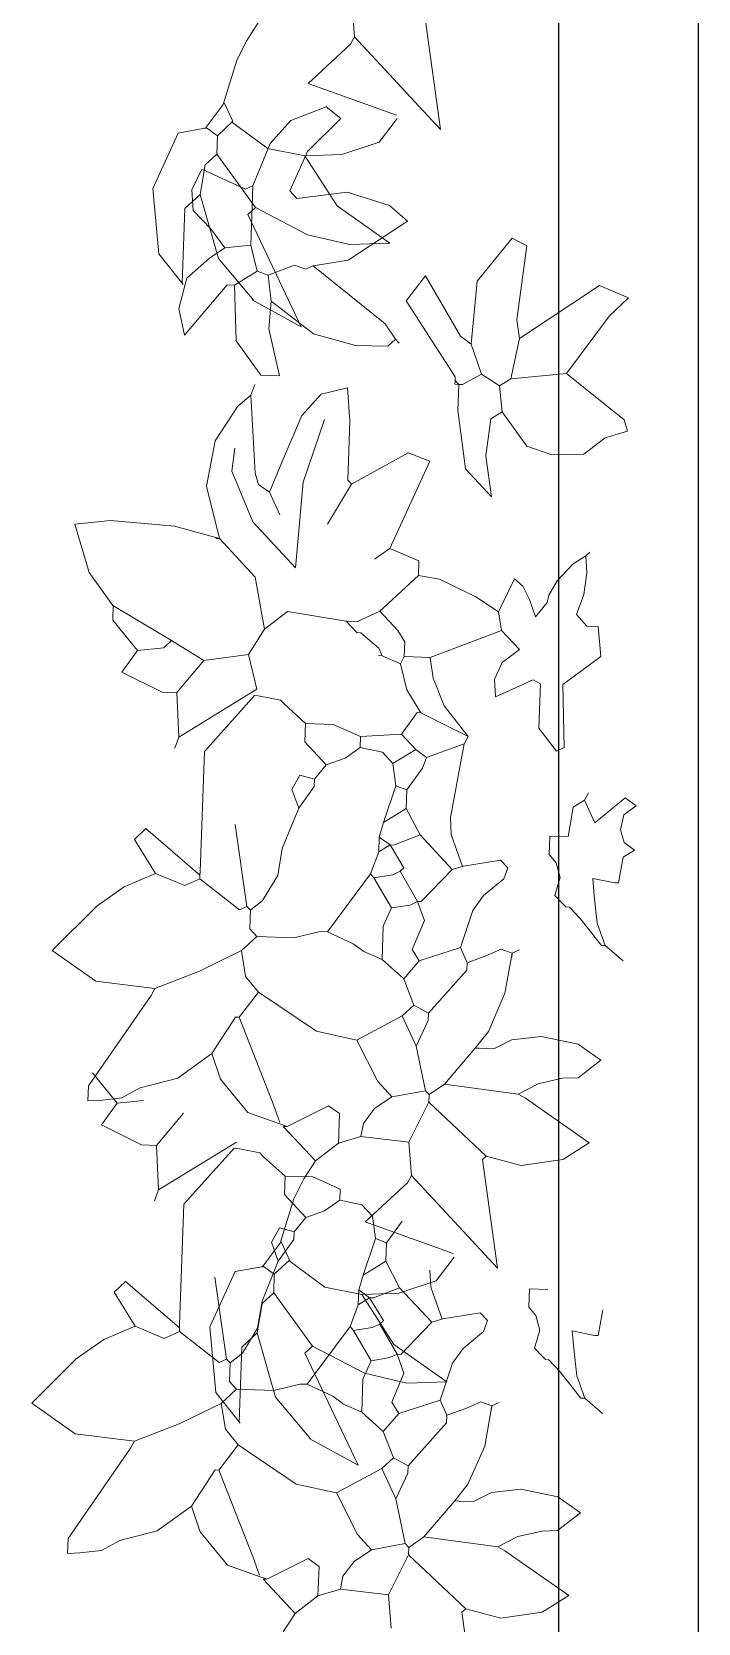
# Model space of a CAD drawing. Header units: millimetres. Extents: x 2667 to 2848, y -1 to 1765.
# Drawn here: x 2814.524 to 2815.001, y 1745.835 to 1746.975 of the extents above; entities that cross this region are included whole.
import ezdxf

# ---------------------------------------------------------------- set-up
doc = ezdxf.new("R2010")
doc.units = ezdxf.units.MM
doc.layers.add('PROIEZIONI', color=145, linetype='Continuous')
doc.layers.add('VERDE_giardino', color=74, linetype='Continuous', lineweight=9)

msp = doc.modelspace()

# ---------------------------------------------------------------- linework, layer by layer
at = {"layer": 'PROIEZIONI'}
for p, q in [((2814.9014, 1754.3571), (2814.9014, 1736.621)), ((2815.0014, 1754.3571), (2815.0014, 1736.621))]:
    msp.add_line(p, q, dxfattribs=at)
at = {"layer": 'VERDE_giardino'}
for p, q in [((2814.7535, 1746.9951), (2814.7553, 1746.9712)), ((2814.6867, 1746.9816), (2814.6782, 1746.9687)), ((2814.8169, 1746.9049), (2814.8061, 1746.9826)), ((2814.6782, 1746.9687), (2814.6712, 1746.9545)), ((2814.7525, 1746.966), (2814.7553, 1746.9712)), ((2814.7553, 1746.9712), (2814.8169, 1746.9049)), ((2814.7222, 1746.9379), (2814.7525, 1746.966)), ((2814.6712, 1746.9545), (2814.6614, 1746.9227)), ((2814.7854, 1746.9152), (2814.7222, 1746.9379)), ((2814.6619, 1746.9244), (2814.6682, 1746.9107)), ((2814.6614, 1746.9227), (2814.6485, 1746.9056)), ((2814.7098, 1746.9114), (2814.6951, 1746.8949)), ((2814.7352, 1746.921), (2814.7098, 1746.9114)), ((2814.7217, 1746.889), (2814.7455, 1746.9127)), ((2814.7455, 1746.9127), (2814.7352, 1746.921)), ((2814.773, 1746.8957), (2814.7859, 1746.9127)), ((2814.6292, 1746.9023), (2814.6109, 1746.8627)), ((2814.6292, 1746.9023), (2814.6494, 1746.906)), ((2814.6494, 1746.906), (2814.6572, 1746.9004)), ((2814.6567, 1746.8872), (2814.6572, 1746.9004)), ((2814.6682, 1746.9107), (2814.6572, 1746.9004)), ((2814.6934, 1746.8913), (2814.6676, 1746.9102)), ((2814.6951, 1746.8949), (2814.6827, 1746.8645)), ((2814.7197, 1746.886), (2814.6934, 1746.8913)), ((2814.7091, 1746.8609), (2814.7217, 1746.889)), ((2814.7462, 1746.8869), (2814.773, 1746.8957)), ((2814.645, 1746.8584), (2814.6485, 1746.8795)), ((2814.6485, 1746.8795), (2814.6567, 1746.8872)), ((2814.6567, 1746.8872), (2814.6845, 1746.849)), ((2814.7197, 1746.886), (2814.7462, 1746.8869)), ((2814.7429, 1746.8501), (2814.7197, 1746.886)), ((2814.646, 1746.8765), (2814.639, 1746.8616)), ((2814.646, 1746.8765), (2814.6773, 1746.8621)), ((2814.6109, 1746.8627), (2814.6153, 1746.8159)), ((2814.634, 1746.8482), (2814.645, 1746.8584)), ((2814.639, 1746.8616), (2814.6398, 1746.8469)), ((2814.658, 1746.8124), (2814.645, 1746.8584)), ((2814.6773, 1746.8621), (2814.6827, 1746.8645)), ((2814.6811, 1746.8221), (2814.6827, 1746.8645)), ((2814.7091, 1746.8609), (2814.7142, 1746.8554)), ((2814.75, 1746.86), (2814.7142, 1746.8554)), ((2814.7804, 1746.8504), (2814.75, 1746.86)), ((2814.6321, 1746.7947), (2814.634, 1746.8482)), ((2814.6398, 1746.8469), (2814.6524, 1746.8338)), ((2814.6845, 1746.849), (2814.679, 1746.8439)), ((2814.679, 1746.8439), (2814.7171, 1746.7636)), ((2814.6845, 1746.849), (2814.7217, 1746.8295)), ((2814.7806, 1746.8235), (2814.7429, 1746.8501)), ((2814.7932, 1746.8393), (2814.7804, 1746.8504)), ((2814.6524, 1746.8338), (2814.6625, 1746.8202)), ((2814.7508, 1746.8112), (2814.7932, 1746.8393)), ((2814.6625, 1746.8202), (2814.6516, 1746.8126)), ((2814.6625, 1746.8202), (2814.6811, 1746.8221)), ((2814.6811, 1746.8221), (2814.6858, 1746.8034)), ((2814.7217, 1746.8295), (2814.752, 1746.8225)), ((2814.752, 1746.8225), (2814.7806, 1746.8235)), ((2814.8433, 1746.7961), (2814.8683, 1746.8271)), ((2814.8683, 1746.8271), (2814.8787, 1746.8214)), ((2814.8787, 1746.8214), (2814.8715, 1746.7686)), ((2814.6153, 1746.8159), (2814.6328, 1746.7938)), ((2814.6516, 1746.8126), (2814.6354, 1746.7984)), ((2814.6834, 1746.7823), (2814.658, 1746.8124)), ((2814.7257, 1746.8072), (2814.7508, 1746.8112)), ((2814.6354, 1746.7984), (2814.6295, 1746.7766)), ((2814.6695, 1746.7934), (2814.6858, 1746.8034)), ((2814.6858, 1746.8034), (2814.6936, 1746.8005)), ((2814.6936, 1746.8005), (2814.7125, 1746.8077)), ((2814.6936, 1746.8005), (2814.6956, 1746.7818)), ((2814.7125, 1746.8077), (2814.7203, 1746.8048)), ((2814.7203, 1746.8048), (2814.7257, 1746.8072)), ((2814.7257, 1746.8072), (2814.7773, 1746.7656)), ((2814.7923, 1746.7821), (2814.8063, 1746.8001)), ((2814.8063, 1746.8001), (2814.8312, 1746.7568)), ((2814.6337, 1746.7575), (2814.6642, 1746.7936)), ((2814.6642, 1746.7936), (2814.6695, 1746.7934)), ((2814.6695, 1746.7934), (2814.6707, 1746.7535)), ((2814.839, 1746.7512), (2814.8433, 1746.7961)), ((2814.8736, 1746.7552), (2814.9307, 1746.793)), ((2814.9307, 1746.793), (2814.9516, 1746.7842)), ((2814.6295, 1746.7766), (2814.6337, 1746.7575)), ((2814.6821, 1746.7828), (2814.7171, 1746.7636)), ((2814.6956, 1746.7818), (2814.6941, 1746.7621)), ((2814.6956, 1746.7818), (2814.7259, 1746.7585)), ((2814.7923, 1746.7821), (2814.8275, 1746.7277)), ((2814.9379, 1746.7715), (2814.9516, 1746.7842)), ((2814.7773, 1746.7656), (2814.7848, 1746.7547)), ((2814.8715, 1746.7686), (2814.8736, 1746.7552)), ((2814.9072, 1746.7301), (2814.9379, 1746.7715)), ((2814.6707, 1746.7535), (2814.6884, 1746.729)), ((2814.6941, 1746.7621), (2814.7016, 1746.7285)), ((2814.7259, 1746.7585), (2814.7562, 1746.7501)), ((2814.7793, 1746.7496), (2814.7848, 1746.7547)), ((2814.7848, 1746.7547), (2814.7874, 1746.7519)), ((2814.8312, 1746.7568), (2814.839, 1746.7512)), ((2814.8673, 1746.7263), (2814.8736, 1746.7552)), ((2814.7562, 1746.7501), (2814.7793, 1746.7496)), ((2814.839, 1746.7512), (2814.8462, 1746.7297)), ((2814.6884, 1746.729), (2814.7016, 1746.7285)), ((2814.8326, 1746.7222), (2814.8462, 1746.7297)), ((2814.8462, 1746.7297), (2814.8591, 1746.7213)), ((2814.8673, 1746.7263), (2814.9072, 1746.7301)), ((2814.9072, 1746.7301), (2814.9485, 1746.6968)), ((2814.6811, 1746.7145), (2814.684, 1746.7223)), ((2814.7503, 1746.7199), (2814.7315, 1746.7153)), ((2814.752, 1746.696), (2814.7503, 1746.7199)), ((2814.8273, 1746.7224), (2814.8274, 1746.7251)), ((2814.8273, 1746.7224), (2814.83, 1746.7223)), ((2814.8274, 1746.7251), (2814.8275, 1746.7277)), ((2814.8274, 1746.7251), (2814.83, 1746.7223)), ((2814.83, 1746.7223), (2814.8293, 1746.7038)), ((2814.83, 1746.7223), (2814.8326, 1746.7222)), ((2814.8591, 1746.7213), (2814.8673, 1746.7263)), ((2814.8591, 1746.7213), (2814.8611, 1746.7026)), ((2814.6557, 1746.6818), (2814.6719, 1746.7068)), ((2814.6719, 1746.7068), (2814.6811, 1746.7145)), ((2814.6811, 1746.7145), (2814.6843, 1746.6586)), ((2814.7177, 1746.6999), (2814.7315, 1746.7153)), ((2814.7032, 1746.6659), (2814.7177, 1746.6999)), ((2814.7339, 1746.6971), (2814.7187, 1746.6523)), ((2814.7505, 1746.6536), (2814.752, 1746.696)), ((2814.8349, 1746.6618), (2814.8293, 1746.7038)), ((2814.8493, 1746.6712), (2814.853, 1746.6976)), ((2814.853, 1746.6976), (2814.8611, 1746.7026)), ((2814.8611, 1746.7026), (2814.8788, 1746.6781)), ((2814.9485, 1746.6968), (2814.9508, 1746.6887)), ((2814.9196, 1746.6722), (2814.9347, 1746.684)), ((2814.9347, 1746.684), (2814.9508, 1746.6887)), ((2814.6495, 1746.6493), (2814.6557, 1746.6818)), ((2814.6675, 1746.6601), (2814.6698, 1746.6767)), ((2814.7531, 1746.6508), (2814.7937, 1746.6732)), ((2814.8094, 1746.6673), (2814.7937, 1746.6732)), ((2814.8788, 1746.6781), (2814.8966, 1746.6718)), ((2814.8966, 1746.6718), (2814.9196, 1746.6722)), ((2814.6945, 1746.645), (2814.7032, 1746.6659)), ((2814.7806, 1746.6047), (2814.8094, 1746.6673)), ((2814.8534, 1746.6417), (2814.8349, 1746.6618)), ((2814.8493, 1746.6712), (2814.8534, 1746.6417)), ((2814.6495, 1746.6493), (2814.6588, 1746.6118)), ((2814.6826, 1746.6239), (2814.6675, 1746.6601)), ((2814.6843, 1746.6586), (2814.6867, 1746.6506)), ((2814.6867, 1746.6506), (2814.6945, 1746.645)), ((2814.7187, 1746.6523), (2814.7131, 1746.5909)), ((2814.7531, 1746.6508), (2814.7361, 1746.6222)), ((2814.7531, 1746.6508), (2814.7505, 1746.6536)), ((2814.6945, 1746.645), (2814.7018, 1746.6288)), ((2814.5552, 1746.6221), (2814.5808, 1746.6248)), ((2814.5654, 1746.5876), (2814.5552, 1746.6221)), ((2814.5808, 1746.6248), (2814.6266, 1746.6207)), ((2814.6266, 1746.6207), (2814.6588, 1746.6118)), ((2814.7131, 1746.5909), (2814.6826, 1746.6239)), ((2814.6588, 1746.6118), (2814.6561, 1746.6119)), ((2814.6588, 1746.6118), (2814.6843, 1746.5843)), ((2814.7806, 1746.6047), (2814.7697, 1746.5971)), ((2814.7806, 1746.6047), (2814.8015, 1746.596)), ((2814.8015, 1746.596), (2814.8011, 1746.5854)), ((2814.9116, 1746.5935), (2814.9005, 1746.5817)), ((2814.921, 1746.5996), (2814.9116, 1746.5935)), ((2814.921, 1746.5996), (2814.9238, 1746.6021)), ((2814.9216, 1746.5873), (2814.921, 1746.5996)), ((2814.5824, 1746.5638), (2814.5654, 1746.5876)), ((2814.6843, 1746.5843), (2814.6909, 1746.5469)), ((2814.7736, 1746.5598), (2814.8011, 1746.5854)), ((2814.8162, 1746.5828), (2814.8011, 1746.5854)), ((2814.8423, 1746.5702), (2814.8162, 1746.5828)), ((2814.8585, 1746.5594), (2814.87, 1746.5829)), ((2814.8758, 1746.5777), (2814.87, 1746.5829)), ((2814.9005, 1746.5817), (2814.8945, 1746.5712)), ((2814.9195, 1746.5717), (2814.9216, 1746.5873)), ((2814.8585, 1746.5594), (2814.8423, 1746.5702)), ((2814.8806, 1746.5683), (2814.8758, 1746.5777)), ((2814.8945, 1746.5712), (2814.8933, 1746.5661)), ((2814.9142, 1746.5574), (2814.9195, 1746.5717)), ((2814.5823, 1746.5535), (2814.5827, 1746.5641)), ((2814.6243, 1746.5388), (2814.5824, 1746.5638)), ((2814.6909, 1746.5469), (2814.7073, 1746.5596)), ((2814.7495, 1746.5528), (2814.7073, 1746.5596)), ((2814.7574, 1746.5525), (2814.7736, 1746.5598)), ((2814.7736, 1746.5598), (2814.7864, 1746.5461)), ((2814.8585, 1746.5594), (2814.8607, 1746.5461)), ((2814.8849, 1746.5558), (2814.8806, 1746.5683)), ((2814.8933, 1746.5661), (2814.8849, 1746.5558)), ((2814.6001, 1746.5317), (2814.5823, 1746.5535)), ((2814.6909, 1746.5469), (2814.6796, 1746.5288)), ((2814.7495, 1746.5528), (2814.7571, 1746.5445)), ((2814.7495, 1746.5528), (2814.7574, 1746.5525)), ((2814.9218, 1746.5491), (2814.9142, 1746.5574)), ((2814.9298, 1746.5488), (2814.9218, 1746.5491)), ((2814.9298, 1746.5488), (2814.9317, 1746.5275)), ((2814.6188, 1746.5336), (2814.6243, 1746.5388)), ((2814.6243, 1746.5388), (2814.6476, 1746.5246)), ((2814.7571, 1746.5445), (2814.7598, 1746.5444)), ((2814.7598, 1746.5444), (2814.7727, 1746.5333)), ((2814.7864, 1746.5461), (2814.7914, 1746.538)), ((2814.7914, 1746.538), (2814.791, 1746.5274)), ((2814.8096, 1746.5267), (2814.8607, 1746.5461)), ((2814.8607, 1746.5461), (2814.8735, 1746.5323)), ((2814.6001, 1746.5317), (2814.5889, 1746.5162)), ((2814.6001, 1746.5317), (2814.6188, 1746.5336)), ((2814.6282, 1746.5015), (2814.6476, 1746.5246)), ((2814.6476, 1746.5246), (2814.6796, 1746.5288)), ((2814.6796, 1746.5288), (2814.6854, 1746.5039)), ((2814.7725, 1746.528), (2814.7751, 1746.5279)), ((2814.7727, 1746.5333), (2814.7751, 1746.5279)), ((2814.7751, 1746.5279), (2814.7882, 1746.5222)), ((2814.7882, 1746.5222), (2814.791, 1746.5274)), ((2814.791, 1746.5274), (2814.8096, 1746.5267)), ((2814.8116, 1746.5118), (2814.8096, 1746.5267)), ((2814.8735, 1746.5323), (2814.861, 1746.5232)), ((2814.9317, 1746.5275), (2814.9044, 1746.5073)), ((2814.5889, 1746.5162), (2814.6176, 1746.5018)), ((2814.7882, 1746.5222), (2814.7928, 1746.5034)), ((2814.861, 1746.5232), (2814.8555, 1746.5112)), ((2814.6176, 1746.5018), (2814.6282, 1746.5015)), ((2814.6282, 1746.5015), (2814.6297, 1746.4696)), ((2814.6297, 1746.4696), (2814.6854, 1746.5039)), ((2814.7928, 1746.5034), (2814.8028, 1746.4871)), ((2814.8196, 1746.492), (2814.8116, 1746.5118)), ((2814.8555, 1746.5112), (2814.8563, 1746.4984)), ((2814.8563, 1746.4984), (2814.8833, 1746.5107)), ((2814.8833, 1746.5107), (2814.8885, 1746.5079)), ((2814.8885, 1746.5079), (2814.8873, 1746.4761)), ((2814.9044, 1746.5073), (2814.9054, 1746.4622)), ((2814.6838, 1746.4994), (2814.6479, 1746.4593)), ((2814.6865, 1746.4993), (2814.6838, 1746.4994)), ((2814.6865, 1746.4993), (2814.7023, 1746.4961)), ((2814.7023, 1746.4961), (2814.7049, 1746.4934)), ((2814.7049, 1746.4934), (2814.7203, 1746.4795)), ((2814.8367, 1746.47), (2814.8196, 1746.492)), ((2814.7203, 1746.4795), (2814.7198, 1746.4663)), ((2814.7203, 1746.4795), (2814.7402, 1746.4788)), ((2814.7402, 1746.4788), (2814.7597, 1746.4701)), ((2814.789, 1746.4717), (2814.8002, 1746.4872)), ((2814.8002, 1746.4872), (2814.8028, 1746.4871)), ((2814.8028, 1746.4871), (2814.8367, 1746.47)), ((2814.6297, 1746.4696), (2814.6267, 1746.4617)), ((2814.7595, 1746.4622), (2814.7597, 1746.4701)), ((2814.7597, 1746.4701), (2814.789, 1746.4717)), ((2814.789, 1746.4717), (2814.7992, 1746.4607)), ((2814.8338, 1746.4648), (2814.8367, 1746.47)), ((2814.8873, 1746.4761), (2814.9, 1746.4597)), ((2814.6479, 1746.4593), (2814.6448, 1746.3735)), ((2814.7198, 1746.4663), (2814.7351, 1746.4498)), ((2814.7486, 1746.4546), (2814.7595, 1746.4622)), ((2814.7595, 1746.4622), (2814.7753, 1746.4589)), ((2814.7753, 1746.4589), (2814.7829, 1746.4507)), ((2814.7829, 1746.4507), (2814.7992, 1746.4607)), ((2814.7992, 1746.4607), (2814.807, 1746.4551)), ((2814.807, 1746.4551), (2814.8338, 1746.4648)), ((2814.8338, 1746.4648), (2814.824, 1746.4121)), ((2814.9, 1746.4597), (2814.9054, 1746.4622)), ((2814.7268, 1746.4395), (2814.7351, 1746.4498)), ((2814.7351, 1746.4498), (2814.7486, 1746.4546)), ((2814.7829, 1746.4507), (2814.785, 1746.4347)), ((2814.7928, 1746.4318), (2814.804, 1746.4473)), ((2814.804, 1746.4473), (2814.807, 1746.4551)), ((2814.7106, 1746.4321), (2814.7163, 1746.4425)), ((2814.7154, 1746.4187), (2814.7266, 1746.4342)), ((2814.7163, 1746.4425), (2814.7268, 1746.4395)), ((2814.7266, 1746.4342), (2814.7268, 1746.4395)), ((2814.7761, 1746.4085), (2814.785, 1746.4347)), ((2814.785, 1746.4347), (2814.7928, 1746.4318)), ((2814.7154, 1746.4187), (2814.7106, 1746.4321)), ((2814.7924, 1746.4185), (2814.7928, 1746.4318)), ((2814.9118, 1746.4195), (2814.92, 1746.4245)), ((2814.9228, 1746.4297), (2814.92, 1746.4245)), ((2814.92, 1746.4245), (2814.9273, 1746.4083)), ((2814.9273, 1746.4083), (2814.9492, 1746.4261)), ((2814.9492, 1746.4261), (2814.957, 1746.4205)), ((2814.7037, 1746.3899), (2814.7154, 1746.4187)), ((2814.7761, 1746.4085), (2814.7924, 1746.4185)), ((2814.7924, 1746.4185), (2814.8023, 1746.3996)), ((2814.824, 1746.4121), (2814.8245, 1746.4)), ((2814.9084, 1746.3984), (2814.9118, 1746.4195)), ((2814.9458, 1746.4033), (2814.9481, 1746.4141)), ((2814.9481, 1746.4141), (2814.957, 1746.4205)), ((2814.5978, 1746.3964), (2814.6061, 1746.4041)), ((2814.6061, 1746.4041), (2814.6447, 1746.3708)), ((2814.6783, 1746.3484), (2814.6699, 1746.4071)), ((2814.773, 1746.398), (2814.7761, 1746.4085)), ((2814.7834, 1746.3923), (2814.8023, 1746.3996)), ((2814.8023, 1746.3996), (2814.8253, 1746.3749)), ((2814.8245, 1746.4), (2814.8327, 1746.377)), ((2814.8947, 1746.3856), (2814.8951, 1746.3988)), ((2814.8951, 1746.3988), (2814.9084, 1746.3984)), ((2814.9483, 1746.3941), (2814.9458, 1746.4033)), ((2814.6129, 1746.372), (2814.5978, 1746.3964)), ((2814.7037, 1746.3899), (2814.7005, 1746.3706)), ((2814.7668, 1746.3717), (2814.7727, 1746.3874)), ((2814.7727, 1746.3874), (2814.773, 1746.398)), ((2814.7727, 1746.3874), (2814.7808, 1746.3924)), ((2814.773, 1746.398), (2814.7808, 1746.3924)), ((2814.7808, 1746.3924), (2814.7908, 1746.3761)), ((2814.7808, 1746.3924), (2814.7834, 1746.3923)), ((2814.9477, 1746.3837), (2814.9558, 1746.3887)), ((2814.9558, 1746.3887), (2814.9483, 1746.3941)), ((2814.7908, 1746.3761), (2814.7881, 1746.3736)), ((2814.8253, 1746.3749), (2814.8333, 1746.3772)), ((2814.8333, 1746.3772), (2814.86, 1746.3815)), ((2814.86, 1746.3815), (2814.8651, 1746.3761)), ((2814.8651, 1746.3761), (2814.8622, 1746.3682)), ((2814.8998, 1746.3796), (2814.8947, 1746.3856)), ((2814.9027, 1746.369), (2814.8998, 1746.3796)), ((2814.9443, 1746.3652), (2814.9477, 1746.3837)), ((2814.5904, 1746.3624), (2814.6129, 1746.372)), ((2814.6129, 1746.372), (2814.6338, 1746.3633)), ((2814.6338, 1746.3633), (2814.6446, 1746.3682)), ((2814.6446, 1746.3682), (2814.6447, 1746.3708)), ((2814.6446, 1746.3682), (2814.673, 1746.3459)), ((2814.6447, 1746.3708), (2814.6448, 1746.3735)), ((2814.7005, 1746.3706), (2814.6896, 1746.3527)), ((2814.7361, 1746.3303), (2814.7668, 1746.3717)), ((2814.7668, 1746.3717), (2814.7693, 1746.3689)), ((2814.7693, 1746.3689), (2814.7827, 1746.3711)), ((2814.7693, 1746.3689), (2814.7818, 1746.3473)), ((2814.7827, 1746.3711), (2814.7881, 1746.3736)), ((2814.7881, 1746.3736), (2814.8005, 1746.3519)), ((2814.8032, 1746.3518), (2814.8253, 1746.3749)), ((2814.8622, 1746.3682), (2814.8476, 1746.3561)), ((2814.8989, 1746.3562), (2814.9027, 1746.369)), ((2814.9259, 1746.3685), (2814.9417, 1746.3653)), ((2814.9269, 1746.3559), (2814.9259, 1746.3685)), ((2814.9417, 1746.3653), (2814.9443, 1746.3652)), ((2814.5708, 1746.3485), (2814.5904, 1746.3624)), ((2814.8476, 1746.3561), (2814.8401, 1746.3455)), ((2814.904, 1746.3508), (2814.8989, 1746.3562)), ((2814.9291, 1746.3363), (2814.9269, 1746.3559)), ((2814.539, 1746.3168), (2814.5708, 1746.3485)), ((2814.673, 1746.3459), (2814.6783, 1746.3484)), ((2814.6783, 1746.3484), (2814.6809, 1746.3456)), ((2814.6809, 1746.3456), (2814.6804, 1746.3324)), ((2814.6896, 1746.3527), (2814.6809, 1746.3456)), ((2814.776, 1746.3342), (2814.7818, 1746.3473)), ((2814.7818, 1746.3473), (2814.7952, 1746.3494)), ((2814.7952, 1746.3494), (2814.8005, 1746.3519)), ((2814.8005, 1746.3519), (2814.8054, 1746.3384)), ((2814.8005, 1746.3519), (2814.8032, 1746.3518)), ((2814.8401, 1746.3455), (2814.8312, 1746.3189)), ((2814.904, 1746.3508), (2814.9066, 1746.348)), ((2814.9066, 1746.348), (2814.9092, 1746.3479)), ((2814.9092, 1746.3479), (2814.9169, 1746.3397)), ((2814.6804, 1746.3324), (2814.6855, 1746.3269)), ((2814.712, 1746.3259), (2814.7308, 1746.3305)), ((2814.7308, 1746.3305), (2814.7361, 1746.3303)), ((2814.7361, 1746.3303), (2814.7543, 1746.3217)), ((2814.7752, 1746.3103), (2814.776, 1746.3342)), ((2814.8054, 1746.3384), (2814.7966, 1746.3175)), ((2814.9169, 1746.3397), (2814.9321, 1746.3205)), ((2814.9347, 1746.3204), (2814.9291, 1746.3363)), ((2814.6745, 1746.3167), (2814.6855, 1746.3269)), ((2814.6855, 1746.3269), (2814.712, 1746.3259)), ((2814.7543, 1746.3217), (2814.7621, 1746.3161)), ((2814.8017, 1746.3094), (2814.8312, 1746.3189)), ((2814.8312, 1746.3189), (2814.8361, 1746.3081)), ((2814.9321, 1746.3205), (2814.9347, 1746.3204)), ((2814.9347, 1746.3204), (2814.9476, 1746.3094)), ((2814.5701, 1746.2949), (2814.539, 1746.3168)), ((2814.6745, 1746.3167), (2814.6444, 1746.302)), ((2814.6774, 1746.2983), (2814.6745, 1746.3167)), ((2814.7621, 1746.3161), (2814.7752, 1746.3103)), ((2814.7752, 1746.3103), (2814.7906, 1746.2965)), ((2814.7906, 1746.2965), (2814.8017, 1746.3094)), ((2814.7966, 1746.3175), (2814.8017, 1746.3094)), ((2814.8359, 1746.3028), (2814.8361, 1746.3081)), ((2814.8361, 1746.3081), (2814.8495, 1746.3129)), ((2814.8495, 1746.3129), (2814.8603, 1746.3178)), ((2814.8603, 1746.3178), (2814.8682, 1746.3149)), ((2814.8631, 1746.2862), (2814.8682, 1746.3149)), ((2814.8681, 1746.3123), (2814.8682, 1746.3149)), ((2814.8682, 1746.3149), (2814.8736, 1746.3174)), ((2814.6444, 1746.302), (2814.6125, 1746.2897)), ((2814.6867, 1746.287), (2814.6774, 1746.2983)), ((2814.7906, 1746.2965), (2814.7978, 1746.2777)), ((2814.8083, 1746.272), (2814.8359, 1746.3028)), ((2814.5649, 1746.2198), (2814.6097, 1746.2845)), ((2814.6125, 1746.2897), (2814.5701, 1746.2949)), ((2814.6097, 1746.2845), (2814.6125, 1746.2897)), ((2814.6728, 1746.269), (2814.6867, 1746.287)), ((2814.6867, 1746.287), (2814.7282, 1746.259)), ((2814.8512, 1746.2589), (2814.8631, 1746.2862)), ((2814.7896, 1746.27), (2814.7978, 1746.2777)), ((2814.7978, 1746.2777), (2814.8083, 1746.272)), ((2814.6533, 1746.2431), (2814.6702, 1746.269)), ((2814.6702, 1746.269), (2814.6728, 1746.269)), ((2814.6728, 1746.269), (2814.6971, 1746.207)), ((2814.7571, 1746.2526), (2814.7896, 1746.27)), ((2814.7896, 1746.27), (2814.7994, 1746.2484)), ((2814.7994, 1746.2484), (2814.8081, 1746.2667)), ((2814.8081, 1746.2667), (2814.8083, 1746.272)), ((2814.7282, 1746.259), (2814.7571, 1746.2526)), ((2814.7571, 1746.2526), (2814.772, 1746.2229)), ((2814.8418, 1746.2469), (2814.8512, 1746.2589)), ((2814.8681, 1746.2529), (2814.8551, 1746.2464)), ((2814.8891, 1746.2553), (2814.8681, 1746.2529)), ((2814.9155, 1746.2498), (2814.8891, 1746.2553)), ((2814.6288, 1746.2254), (2814.6533, 1746.2431)), ((2814.6594, 1746.2247), (2814.6533, 1746.2431)), ((2814.7994, 1746.2484), (2814.8062, 1746.2163)), ((2814.8197, 1746.2211), (2814.8418, 1746.2469)), ((2814.8418, 1746.2469), (2814.8445, 1746.2468)), ((2814.8551, 1746.2464), (2814.8445, 1746.2468)), ((2814.9317, 1746.2383), (2814.9155, 1746.2498)), ((2814.5855, 1746.2074), (2814.5677, 1746.2293)), ((2814.9317, 1746.2383), (2814.9154, 1746.2256)), ((2814.5645, 1746.2092), (2814.5649, 1746.2198)), ((2814.602, 1746.2185), (2814.5887, 1746.2114)), ((2814.602, 1746.2185), (2814.6288, 1746.2254)), ((2814.679, 1746.2008), (2814.6594, 1746.2247)), ((2814.772, 1746.2229), (2814.7822, 1746.2119)), ((2814.7822, 1746.2119), (2814.8062, 1746.2163)), ((2814.8062, 1746.2163), (2814.8088, 1746.2136)), ((2814.8088, 1746.2136), (2814.8197, 1746.2211)), ((2814.8197, 1746.2211), (2814.8725, 1746.2139)), ((2814.8725, 1746.2139), (2814.8869, 1746.2214)), ((2814.8869, 1746.2214), (2814.9041, 1746.2253)), ((2814.9041, 1746.2253), (2814.9154, 1746.2256)), ((2814.5734, 1746.2095), (2814.5645, 1746.2092)), ((2814.5887, 1746.2114), (2814.5734, 1746.2095)), ((2814.5855, 1746.2074), (2814.5743, 1746.1919)), ((2814.5855, 1746.2074), (2814.6042, 1746.2094)), ((2814.6971, 1746.207), (2814.7019, 1746.1936)), ((2814.7071, 1746.1907), (2814.7368, 1746.2056)), ((2814.7368, 1746.2056), (2814.7446, 1746.2)), ((2814.7822, 1746.2119), (2814.7697, 1746.2036)), ((2814.7943, 1746.1796), (2814.8086, 1746.2083)), ((2814.8086, 1746.2083), (2814.8088, 1746.2136)), ((2814.8086, 1746.2083), (2814.8496, 1746.1696)), ((2814.8725, 1746.2139), (2814.8777, 1746.2111)), ((2814.8777, 1746.2111), (2814.9234, 1746.1791)), ((2814.6136, 1746.1772), (2814.633, 1746.2004)), ((2814.7071, 1746.1907), (2814.679, 1746.2008)), ((2814.7446, 1746.2), (2814.7438, 1746.1788)), ((2814.7697, 1746.2036), (2814.7617, 1746.1929)), ((2814.5743, 1746.1919), (2814.603, 1746.1776)), ((2814.7044, 1746.1908), (2814.7274, 1746.1661)), ((2814.7044, 1746.1908), (2814.7071, 1746.1907)), ((2814.7438, 1746.1788), (2814.7599, 1746.1835)), ((2814.7617, 1746.1929), (2814.7599, 1746.1835)), ((2814.7599, 1746.1835), (2814.7943, 1746.1796)), ((2814.603, 1746.1776), (2814.6136, 1746.1772)), ((2814.6136, 1746.1772), (2814.6151, 1746.1453)), ((2814.6151, 1746.1453), (2814.6709, 1746.1796)), ((2814.6693, 1746.1752), (2814.6333, 1746.1351)), ((2814.6719, 1746.1751), (2814.6693, 1746.1752)), ((2814.6719, 1746.1751), (2814.6877, 1746.1719)), ((2814.6877, 1746.1719), (2814.6903, 1746.1691)), ((2814.7274, 1746.1661), (2814.7438, 1746.1788)), ((2814.7943, 1746.1796), (2814.7961, 1746.1557)), ((2814.9234, 1746.1791), (2814.9044, 1746.1672)), ((2814.6903, 1746.1691), (2814.7057, 1746.1553)), ((2814.7274, 1746.1661), (2814.719, 1746.1532)), ((2814.8469, 1746.1671), (2814.8496, 1746.1696)), ((2814.8577, 1746.0893), (2814.8469, 1746.1671)), ((2814.8748, 1746.1629), (2814.8496, 1746.1696)), ((2814.9044, 1746.1672), (2814.8748, 1746.1629)), ((2814.7057, 1746.1553), (2814.7052, 1746.142)), ((2814.7057, 1746.1553), (2814.7256, 1746.1546)), ((2814.719, 1746.1532), (2814.712, 1746.1389)), ((2814.7256, 1746.1546), (2814.7452, 1746.1459)), ((2814.763, 1746.1224), (2814.7932, 1746.1505)), ((2814.7932, 1746.1505), (2814.7961, 1746.1557)), ((2814.7961, 1746.1557), (2814.8577, 1746.0893)), ((2814.6151, 1746.1453), (2814.6122, 1746.1375)), ((2814.712, 1746.1389), (2814.7021, 1746.1071)), ((2814.7052, 1746.142), (2814.7205, 1746.1255)), ((2814.734, 1746.1304), (2814.7449, 1746.1379)), ((2814.7449, 1746.1379), (2814.7452, 1746.1459)), ((2814.7449, 1746.1379), (2814.7607, 1746.1347)), ((2814.6333, 1746.1351), (2814.6302, 1746.0492)), ((2814.7122, 1746.1152), (2814.7205, 1746.1255)), ((2814.7205, 1746.1255), (2814.734, 1746.1304)), ((2814.7607, 1746.1347), (2814.7683, 1746.1265)), ((2814.7683, 1746.1265), (2814.7704, 1746.1105)), ((2814.696, 1746.1079), (2814.7017, 1746.1183)), ((2814.7017, 1746.1183), (2814.7122, 1746.1152)), ((2814.712, 1746.1099), (2814.7122, 1746.1152)), ((2814.8261, 1746.0997), (2814.763, 1746.1224)), ((2814.7783, 1746.1075), (2814.7894, 1746.123)), ((2814.7021, 1746.1071), (2814.6893, 1746.0901)), ((2814.7008, 1746.0944), (2814.696, 1746.1079)), ((2814.7008, 1746.0944), (2814.712, 1746.1099)), ((2814.7027, 1746.1089), (2814.7089, 1746.0951)), ((2814.7615, 1746.0842), (2814.7704, 1746.1105)), ((2814.7704, 1746.1105), (2814.7783, 1746.1075)), ((2814.7778, 1746.0943), (2814.7783, 1746.1075)), ((2814.6892, 1746.0657), (2814.7008, 1746.0944)), ((2814.7089, 1746.0951), (2814.6979, 1746.0849)), ((2814.7342, 1746.0757), (2814.7083, 1746.0947)), ((2814.7615, 1746.0842), (2814.7778, 1746.0943)), ((2814.7778, 1746.0943), (2814.7877, 1746.0753)), ((2814.8138, 1746.0802), (2814.8267, 1746.0972)), ((2814.5833, 1746.0722), (2814.5915, 1746.0798)), ((2814.5915, 1746.0798), (2814.6301, 1746.0466)), ((2814.67, 1746.0868), (2814.6517, 1746.0472)), ((2814.6638, 1746.0241), (2814.6553, 1746.0828)), ((2814.67, 1746.0868), (2814.6902, 1746.0905)), ((2814.6902, 1746.0905), (2814.6979, 1746.0849)), ((2814.6975, 1746.0717), (2814.6979, 1746.0849)), ((2814.7585, 1746.0737), (2814.7615, 1746.0842)), ((2814.787, 1746.0714), (2814.8138, 1746.0802)), ((2814.8094, 1746.0878), (2814.81, 1746.0758)), ((2814.5983, 1746.0477), (2814.5833, 1746.0722)), ((2814.6892, 1746.064), (2814.6975, 1746.0717)), ((2814.6975, 1746.0717), (2814.7253, 1746.0335)), ((2814.7605, 1746.0704), (2814.7342, 1746.0757)), ((2814.7581, 1746.0631), (2814.7585, 1746.0737)), ((2814.7581, 1746.0631), (2814.7662, 1746.0681)), ((2814.7585, 1746.0737), (2814.7662, 1746.0681)), ((2814.7605, 1746.0704), (2814.787, 1746.0714)), ((2814.7836, 1746.0346), (2814.7605, 1746.0704)), ((2814.7662, 1746.0681), (2814.7762, 1746.0519)), ((2814.7662, 1746.0681), (2814.7689, 1746.0681)), ((2814.7689, 1746.0681), (2814.7877, 1746.0753)), ((2814.7877, 1746.0753), (2814.8107, 1746.0506)), ((2814.81, 1746.0758), (2814.8181, 1746.0528)), ((2814.8801, 1746.0613), (2814.8806, 1746.0746)), ((2814.8806, 1746.0746), (2814.8938, 1746.0741)), ((2814.6858, 1746.0429), (2814.6892, 1746.064)), ((2814.6892, 1746.0657), (2814.6859, 1746.0464)), ((2814.7522, 1746.0474), (2814.7581, 1746.0631)), ((2814.8187, 1746.053), (2814.8454, 1746.0573)), ((2814.8454, 1746.0573), (2814.8505, 1746.0518)), ((2814.8852, 1746.0553), (2814.8801, 1746.0613)), ((2814.9298, 1746.041), (2814.9331, 1746.0594)), ((2814.5758, 1746.0382), (2814.5983, 1746.0477)), ((2814.5983, 1746.0477), (2814.6192, 1746.039)), ((2814.63, 1746.0439), (2814.6301, 1746.0466)), ((2814.6301, 1746.0466), (2814.6302, 1746.0492)), ((2814.6517, 1746.0472), (2814.6561, 1746.0003)), ((2814.6859, 1746.0464), (2814.6751, 1746.0285)), ((2814.7215, 1746.0061), (2814.7522, 1746.0474)), ((2814.7522, 1746.0474), (2814.7547, 1746.0447)), ((2814.7547, 1746.0447), (2814.7681, 1746.0469)), ((2814.7681, 1746.0469), (2814.7735, 1746.0493)), ((2814.7762, 1746.0519), (2814.7735, 1746.0493)), ((2814.7735, 1746.0493), (2814.786, 1746.0276)), ((2814.7886, 1746.0275), (2814.8107, 1746.0506)), ((2814.8107, 1746.0506), (2814.8187, 1746.053)), ((2814.8505, 1746.0518), (2814.8476, 1746.044)), ((2814.8881, 1746.0448), (2814.8852, 1746.0553)), ((2814.5562, 1746.0243), (2814.5758, 1746.0382)), ((2814.6192, 1746.039), (2814.63, 1746.0439)), ((2814.63, 1746.0439), (2814.6584, 1746.0217)), ((2814.6748, 1746.0327), (2814.6858, 1746.0429)), ((2814.6987, 1745.9968), (2814.6858, 1746.0429)), ((2814.7547, 1746.0447), (2814.7672, 1746.023)), ((2814.8214, 1746.0079), (2814.7836, 1746.0346)), ((2814.8476, 1746.044), (2814.8331, 1746.0318)), ((2814.8843, 1746.032), (2814.8881, 1746.0448)), ((2814.9113, 1746.0443), (2814.9271, 1746.0411)), ((2814.9124, 1746.0317), (2814.9113, 1746.0443)), ((2814.9271, 1746.0411), (2814.9298, 1746.041)), ((2814.5244, 1745.9925), (2814.5562, 1746.0243)), ((2814.6584, 1746.0217), (2814.6638, 1746.0241)), ((2814.6638, 1746.0241), (2814.6663, 1746.0214)), ((2814.6751, 1746.0285), (2814.6663, 1746.0214)), ((2814.6729, 1745.9792), (2814.6748, 1746.0327)), ((2814.7253, 1746.0335), (2814.7198, 1746.0284)), ((2814.7198, 1746.0284), (2814.7579, 1745.9481)), ((2814.7253, 1746.0335), (2814.7625, 1746.014)), ((2814.7614, 1746.0099), (2814.7672, 1746.023)), ((2814.7672, 1746.023), (2814.7806, 1746.0252)), ((2814.7806, 1746.0252), (2814.786, 1746.0276)), ((2814.786, 1746.0276), (2814.7908, 1746.0142)), ((2814.786, 1746.0276), (2814.7886, 1746.0275)), ((2814.8331, 1746.0318), (2814.8255, 1746.0212)), ((2814.8894, 1746.0265), (2814.8843, 1746.032)), ((2814.8894, 1746.0265), (2814.892, 1746.0238)), ((2814.892, 1746.0238), (2814.8946, 1746.0237)), ((2814.8946, 1746.0237), (2814.9023, 1746.0154)), ((2814.9145, 1746.0121), (2814.9124, 1746.0317)), ((2814.6663, 1746.0214), (2814.6658, 1746.0081)), ((2814.7625, 1746.014), (2814.7928, 1746.007)), ((2814.7908, 1746.0142), (2814.7821, 1745.9933)), ((2814.8255, 1746.0212), (2814.8166, 1745.9947)), ((2814.9023, 1746.0154), (2814.9175, 1745.9963)), ((2814.9202, 1745.9962), (2814.9145, 1746.0121)), ((2814.6561, 1746.0003), (2814.6736, 1745.9783)), ((2814.66, 1745.9924), (2814.6709, 1746.0026)), ((2814.6658, 1746.0081), (2814.6709, 1746.0026)), ((2814.6709, 1746.0026), (2814.6975, 1746.0017)), ((2814.6975, 1746.0017), (2814.7162, 1746.0063)), ((2814.7162, 1746.0063), (2814.7215, 1746.0061)), ((2814.7215, 1746.0061), (2814.7398, 1745.9975)), ((2814.7606, 1745.9861), (2814.7614, 1746.0099)), ((2814.7928, 1746.007), (2814.8214, 1746.0079)), ((2814.5555, 1745.9707), (2814.5244, 1745.9925)), ((2814.66, 1745.9924), (2814.6298, 1745.9777)), ((2814.6629, 1745.9741), (2814.66, 1745.9924)), ((2814.7241, 1745.9668), (2814.6987, 1745.9968)), ((2814.7398, 1745.9975), (2814.7475, 1745.9919)), ((2814.7475, 1745.9919), (2814.7606, 1745.9861)), ((2814.7821, 1745.9933), (2814.7871, 1745.9851)), ((2814.7871, 1745.9851), (2814.8166, 1745.9947)), ((2814.8166, 1745.9947), (2814.8215, 1745.9839)), ((2814.8215, 1745.9839), (2814.835, 1745.9887)), ((2814.835, 1745.9887), (2814.8458, 1745.9936)), ((2814.8458, 1745.9936), (2814.8536, 1745.9907)), ((2814.8486, 1745.9619), (2814.8536, 1745.9907)), ((2814.8535, 1745.988), (2814.8536, 1745.9907)), ((2814.8536, 1745.9907), (2814.859, 1745.9931)), ((2814.9175, 1745.9963), (2814.9202, 1745.9962)), ((2814.9202, 1745.9962), (2814.933, 1745.9851)), ((2814.6298, 1745.9777), (2814.5979, 1745.9655)), ((2814.7606, 1745.9861), (2814.776, 1745.9723)), ((2814.776, 1745.9723), (2814.7871, 1745.9851)), ((2814.7937, 1745.9477), (2814.8213, 1745.9786)), ((2814.8213, 1745.9786), (2814.8215, 1745.9839)), ((2814.5979, 1745.9655), (2814.5555, 1745.9707)), ((2814.5951, 1745.9603), (2814.5979, 1745.9655)), ((2814.6722, 1745.9628), (2814.6629, 1745.9741)), ((2814.7228, 1745.9673), (2814.7579, 1745.9481)), ((2814.776, 1745.9723), (2814.7833, 1745.9534)), ((2814.5503, 1745.8956), (2814.5951, 1745.9603)), ((2814.6582, 1745.9447), (2814.6722, 1745.9628)), ((2814.6722, 1745.9628), (2814.7136, 1745.9347)), ((2814.8366, 1745.9347), (2814.8486, 1745.9619)), ((2814.6387, 1745.9189), (2814.6556, 1745.9448)), ((2814.6556, 1745.9448), (2814.6582, 1745.9447)), ((2814.6582, 1745.9447), (2814.6825, 1745.8828)), ((2814.7425, 1745.9284), (2814.775, 1745.9458)), ((2814.775, 1745.9458), (2814.7833, 1745.9534)), ((2814.775, 1745.9458), (2814.7849, 1745.9242)), ((2814.7833, 1745.9534), (2814.7937, 1745.9477)), ((2814.7935, 1745.9424), (2814.7937, 1745.9477)), ((2814.7136, 1745.9347), (2814.7425, 1745.9284)), ((2814.7849, 1745.9242), (2814.7935, 1745.9424)), ((2814.8273, 1745.9226), (2814.8366, 1745.9347)), ((2814.7425, 1745.9284), (2814.7574, 1745.8986)), ((2814.7849, 1745.9242), (2814.7916, 1745.8921)), ((2814.8051, 1745.8969), (2814.8273, 1745.9226)), ((2814.8273, 1745.9226), (2814.8299, 1745.9225)), ((2814.8405, 1745.9221), (2814.8299, 1745.9225)), ((2814.8535, 1745.9286), (2814.8405, 1745.9221)), ((2814.8745, 1745.9311), (2814.8535, 1745.9286)), ((2814.9009, 1745.9256), (2814.8745, 1745.9311)), ((2814.9172, 1745.914), (2814.9009, 1745.9256)), ((2814.6142, 1745.9012), (2814.6387, 1745.9189)), ((2814.6449, 1745.9004), (2814.6387, 1745.9189)), ((2814.9172, 1745.914), (2814.9008, 1745.9014)), ((2814.5874, 1745.8942), (2814.6142, 1745.9012)), ((2814.6644, 1745.8765), (2814.6449, 1745.9004)), ((2814.7574, 1745.8986), (2814.7676, 1745.8876)), ((2814.8579, 1745.8897), (2814.8723, 1745.8971)), ((2814.8723, 1745.8971), (2814.8896, 1745.901)), ((2814.8896, 1745.901), (2814.9008, 1745.9014)), ((2814.5499, 1745.885), (2814.5503, 1745.8956)), ((2814.5742, 1745.8871), (2814.5588, 1745.8853)), ((2814.5874, 1745.8942), (2814.5742, 1745.8871)), ((2814.7676, 1745.8876), (2814.7552, 1745.8793)), ((2814.7676, 1745.8876), (2814.7916, 1745.8921)), ((2814.7916, 1745.8921), (2814.7942, 1745.8893)), ((2814.794, 1745.884), (2814.7942, 1745.8893)), ((2814.7942, 1745.8893), (2814.8051, 1745.8969)), ((2814.8051, 1745.8969), (2814.8579, 1745.8897)), ((2814.8579, 1745.8897), (2814.8631, 1745.8868)), ((2814.8631, 1745.8868), (2814.9088, 1745.8548)), ((2814.5588, 1745.8853), (2814.5499, 1745.885)), ((2814.6925, 1745.8665), (2814.6644, 1745.8765)), ((2814.6825, 1745.8828), (2814.6873, 1745.8693)), ((2814.6925, 1745.8665), (2814.7223, 1745.8813)), ((2814.7223, 1745.8813), (2814.73, 1745.8757)), ((2814.73, 1745.8757), (2814.7292, 1745.8545)), ((2814.7552, 1745.8793), (2814.7471, 1745.8687)), ((2814.7797, 1745.8554), (2814.794, 1745.884)), ((2814.794, 1745.884), (2814.8351, 1745.8454)), ((2814.6899, 1745.8666), (2814.7129, 1745.8419)), ((2814.6899, 1745.8666), (2814.6925, 1745.8665)), ((2814.7471, 1745.8687), (2814.7453, 1745.8593)), ((2814.7129, 1745.8419), (2814.7292, 1745.8545)), ((2814.7292, 1745.8545), (2814.7453, 1745.8593)), ((2814.7453, 1745.8593), (2814.7797, 1745.8554)), ((2814.7797, 1745.8554), (2814.7815, 1745.8314)), ((2814.9088, 1745.8548), (2814.8898, 1745.843)), ((2814.7129, 1745.8419), (2814.7044, 1745.8289)), ((2814.8323, 1745.8428), (2814.8351, 1745.8454)), ((2814.8431, 1745.7651), (2814.8323, 1745.8428)), ((2814.8602, 1745.8386), (2814.8351, 1745.8454)), ((2814.8898, 1745.843), (2814.8602, 1745.8386))]:
    msp.add_line(p, q, dxfattribs=at)
for centre, start, end in [((2814.6292, 1746.9023), 100.7175, 155.4465), ((2814.6479, 1746.4593), 137.7572, 177.5602), ((2814.6333, 1746.1351), 137.7572, 177.5602), ((2814.67, 1746.0868), 100.7175, 155.4465)]:
    msp.add_arc(centre, 0.000000331, start, end, dxfattribs=at)

doc.saveas('drawing.dxf')
